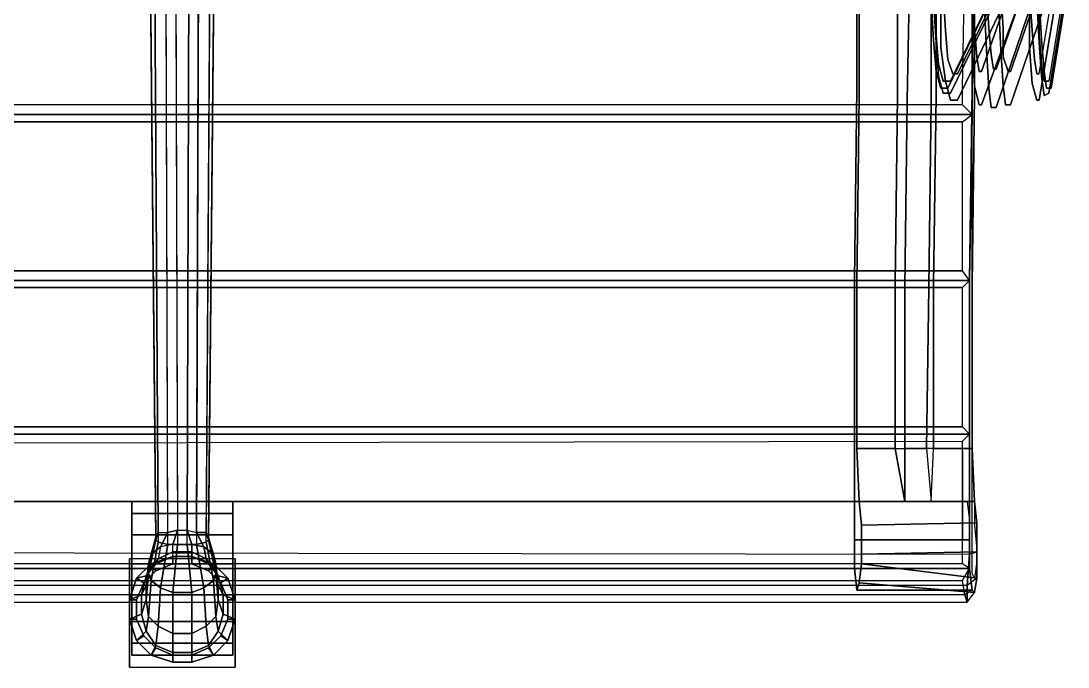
# Model space of a CAD drawing. Extents: x 2173.2 to 2198.9, y 1406.4 to 1430.7.
# Drawn here: x 2183.95 to 2197.58, y 1406.36 to 1414.76 of the extents above; entities that cross this region are included whole.
import ezdxf

# ---------------------------------------------------------------- set-up
doc = ezdxf.new("R2010")
doc.units = 0
doc.layers.add('SEAT', color=5, linetype='Continuous')

msp = doc.modelspace()

# ---------------------------------------------------------------- linework, layer by layer
at = {"layer": 'SEAT'}
for points in [[(2185.702, 1408.044, 4.25), (2185.733, 1408.106, 4.031), (2185.671, 1418.075, 4.562), (2185.608, 1418.012, 4.875)], [(2185.858, 1408.106, 3.875), (2185.827, 1418.137, 4.312), (2185.671, 1418.075, 4.562), (2185.733, 1408.106, 4.031)], [(2185.952, 1418.169, 4.156), (2185.983, 1408.137, 3.781), (2185.858, 1408.106, 3.875), (2185.827, 1418.137, 4.312)], [(2186.108, 1408.137, 3.781), (2186.139, 1418.169, 4.156), (2185.952, 1418.169, 4.156), (2185.983, 1408.137, 3.781)], [(2186.233, 1408.106, 3.875), (2186.264, 1418.137, 4.312), (2186.139, 1418.169, 4.156), (2186.108, 1408.137, 3.781)], [(2186.421, 1418.075, 4.562), (2186.358, 1408.106, 4.031), (2186.233, 1408.106, 3.875), (2186.264, 1418.137, 4.312)], [(2186.389, 1408.044, 4.25), (2186.483, 1418.012, 4.875), (2186.421, 1418.075, 4.562), (2186.358, 1408.106, 4.031)], [(2185.702, 1408.012, 4.406), (2185.608, 1417.95, 5.219), (2185.608, 1418.012, 4.875), (2185.702, 1408.044, 4.25)], [(2185.671, 1417.856, 5.562), (2185.733, 1407.981, 4.625), (2185.702, 1408.012, 4.406), (2185.608, 1417.95, 5.219)], [(2186.358, 1407.981, 4.625), (2186.421, 1417.856, 5.562), (2186.483, 1417.95, 5.219), (2186.389, 1408.012, 4.406)], [(2186.483, 1417.95, 5.219), (2186.389, 1408.012, 4.406), (2186.389, 1408.044, 4.25), (2186.483, 1418.012, 4.875)], [(2185.858, 1407.95, 4.812), (2185.827, 1417.825, 5.812), (2185.671, 1417.856, 5.562), (2185.733, 1407.981, 4.625)], [(2185.952, 1417.794, 5.938), (2185.983, 1407.95, 4.875), (2185.858, 1407.95, 4.812), (2185.827, 1417.825, 5.812)], [(2185.952, 1417.794, 5.938), (2185.983, 1407.95, 4.875), (2186.108, 1407.95, 4.875), (2186.139, 1417.794, 5.938)], [(2186.108, 1407.95, 4.875), (2186.139, 1417.794, 5.938), (2186.264, 1417.825, 5.812), (2186.233, 1407.95, 4.812)], [(2186.264, 1417.825, 5.812), (2186.233, 1407.95, 4.812), (2186.358, 1407.981, 4.625), (2186.421, 1417.856, 5.562)], [(2175.983, 1413.669, 17.656), (2175.889, 1413.544, 17.562), (2196.327, 1413.544, 17.562), (2196.202, 1413.669, 17.656)], [(2175.889, 1411.387, 17.812), (2175.889, 1413.544, 17.562), (2196.327, 1413.544, 17.562), (2196.296, 1411.387, 17.812)], [(2196.202, 1413.45, 17.688), (2196.327, 1413.544, 17.562), (2175.889, 1413.544, 17.562), (2175.983, 1413.45, 17.688)], [(2175.983, 1413.45, 17.688), (2175.983, 1411.512, 17.906), (2196.202, 1411.512, 17.906), (2196.202, 1413.45, 17.688)], [(2196.296, 1411.387, 17.812), (2196.202, 1411.512, 17.906), (2196.202, 1413.45, 17.688), (2196.327, 1413.544, 17.562)], [(2175.983, 1411.512, 17.906), (2175.889, 1411.387, 17.812), (2196.296, 1411.387, 17.812), (2196.202, 1411.512, 17.906)], [(2175.889, 1409.387, 17.812), (2175.889, 1411.387, 17.812), (2196.296, 1411.387, 17.812), (2196.296, 1409.387, 17.812)], [(2196.202, 1411.294, 17.906), (2196.296, 1411.387, 17.812), (2175.889, 1411.387, 17.812), (2175.983, 1411.294, 17.906)], [(2196.296, 1409.387, 17.812), (2196.202, 1409.481, 17.906), (2196.202, 1411.294, 17.906), (2196.296, 1411.387, 17.812)], [(2175.983, 1411.294, 17.906), (2175.983, 1409.481, 17.906), (2196.202, 1409.481, 17.906), (2196.202, 1411.294, 17.906)], [(2175.983, 1409.481, 17.906), (2175.889, 1409.387, 17.812), (2196.296, 1409.387, 17.812), (2196.202, 1409.481, 17.906)], [(2196.202, 1409.294, 17.906), (2196.296, 1409.387, 17.812), (2175.889, 1409.387, 17.812), (2175.983, 1409.262, 17.906)], [(2194.858, 1408.512, 16.719), (2194.827, 1409.2, 17.219), (2195.327, 1409.2, 17.25), (2195.452, 1408.512, 16.75)], [(2195.327, 1409.2, 17.25), (2195.452, 1409.2, 17.156), (2195.452, 1408.512, 16.75), (2195.327, 1409.2, 17.25)], [(2195.452, 1409.2, 17.156), (2195.733, 1409.2, 17.188), (2195.796, 1408.512, 16.781), (2195.452, 1408.512, 16.75)], [(2195.796, 1408.512, 16.781), (2195.827, 1409.2, 17.281), (2195.733, 1409.2, 17.188), (2195.796, 1408.512, 16.781)], [(2196.358, 1408.512, 16.812), (2195.796, 1408.512, 16.781), (2195.827, 1409.2, 17.281), (2196.327, 1409.2, 17.312)], [(2175.921, 1408.512, 16.656), (2175.827, 1408.512, 16.812), (2196.358, 1408.512, 16.812), (2196.264, 1408.512, 16.656)], [(2186.702, 1408.356, 0.438), (2185.389, 1408.356, 0.438), (2185.389, 1408.512, 0.812), (2186.702, 1408.512, 0.812)], [(2186.702, 1408.512, 0.812), (2185.389, 1408.512, 0.812), (2185.389, 1408.512, 1.188), (2186.702, 1408.512, 1.188)], [(2186.702, 1408.512, 1.188), (2185.389, 1408.512, 1.188), (2185.389, 1408.356, 1.562), (2186.702, 1408.356, 1.562)], [(2196.389, 1408.231, 16.531), (2194.889, 1408.2, 16.531), (2194.858, 1408.512, 16.719), (2196.358, 1408.512, 16.812)], [(2186.702, 1408.356, 1.562), (2185.389, 1408.356, 1.562), (2185.389, 1408.075, 1.844), (2186.702, 1408.075, 1.844)], [(2186.702, 1408.075, 0.156), (2185.389, 1408.075, 0.156), (2185.389, 1408.356, 0.438), (2186.702, 1408.356, 0.438)], [(2185.764, 1407.919, 3.781), (2185.858, 1408.106, 3.875), (2185.983, 1408.137, 3.781), (2185.921, 1407.95, 3.688)], [(2185.921, 1407.95, 3.688), (2185.983, 1408.137, 3.781), (2186.108, 1408.137, 3.781), (2186.171, 1407.95, 3.688)], [(2186.233, 1408.106, 3.875), (2186.327, 1407.919, 3.781), (2186.171, 1407.95, 3.688), (2186.108, 1408.137, 3.781)], [(2196.389, 1407.856, 16.469), (2194.889, 1407.825, 16.5), (2194.889, 1408.2, 16.531), (2196.389, 1408.231, 16.531)], [(2186.702, 1408.075, 1.844), (2185.389, 1408.075, 1.844), (2185.389, 1407.7, 2), (2186.702, 1407.7, 2)], [(2186.702, 1407.7), (2185.389, 1407.7), (2185.389, 1408.075, 0.156), (2186.702, 1408.075, 0.156)], [(2185.733, 1408.106, 4.031), (2185.639, 1407.825, 3.906), (2185.608, 1407.7, 4.094), (2185.702, 1408.044, 4.25)], [(2185.702, 1408.044, 4.25), (2185.608, 1407.7, 4.094), (2185.608, 1407.575, 4.312), (2185.702, 1408.012, 4.406)], [(2185.702, 1408.012, 4.406), (2185.608, 1407.575, 4.312), (2185.639, 1407.481, 4.5), (2185.733, 1407.981, 4.625)], [(2185.858, 1408.106, 3.875), (2185.764, 1407.919, 3.781), (2185.639, 1407.825, 3.906), (2185.733, 1408.106, 4.031)], [(2185.733, 1407.981, 4.625), (2185.639, 1407.481, 4.5), (2185.764, 1407.387, 4.656), (2185.858, 1407.95, 4.812)], [(2186.358, 1408.106, 4.031), (2186.452, 1407.825, 3.906), (2186.327, 1407.919, 3.781), (2186.233, 1408.106, 3.875)], [(2186.233, 1407.95, 4.812), (2186.327, 1407.387, 4.656), (2186.452, 1407.481, 4.5), (2186.358, 1407.981, 4.625)], [(2186.389, 1408.044, 4.25), (2186.483, 1407.7, 4.094), (2186.452, 1407.825, 3.906), (2186.358, 1408.106, 4.031)], [(2186.358, 1407.981, 4.625), (2186.452, 1407.481, 4.5), (2186.483, 1407.575, 4.312), (2186.389, 1408.012, 4.406)], [(2186.389, 1408.012, 4.406), (2186.483, 1407.575, 4.312), (2186.483, 1407.7, 4.094), (2186.389, 1408.044, 4.25)], [(2196.296, 1408.012, 17.719), (2194.796, 1408.012, 17.594), (2194.796, 1407.637, 17.531), (2196.296, 1407.637, 17.625)], [(2175.921, 1407.419, 16.562), (2175.889, 1407.856, 16.375), (2196.296, 1407.825, 16.375), (2196.264, 1407.419, 16.562)], [(2185.764, 1407.919, 3.781), (2185.733, 1407.762, 3.625), (2185.608, 1407.606, 3.719), (2185.639, 1407.825, 3.906)], [(2185.733, 1407.762, 3.625), (2185.702, 1407.7, 3.406), (2185.921, 1407.794, 3.406), (2185.921, 1407.856, 3.562)], [(2185.921, 1407.856, 3.562), (2185.921, 1407.95, 3.688), (2185.764, 1407.919, 3.781), (2185.733, 1407.762, 3.625)], [(2185.858, 1407.95, 4.812), (2185.764, 1407.387, 4.656), (2185.921, 1407.325, 4.719), (2185.983, 1407.95, 4.875)], [(2186.171, 1407.95, 3.688), (2186.171, 1407.856, 3.562), (2185.921, 1407.856, 3.562), (2185.921, 1407.95, 3.688)], [(2185.983, 1407.95, 4.875), (2185.921, 1407.325, 4.719), (2186.171, 1407.325, 4.719), (2186.108, 1407.95, 4.875)], [(2185.921, 1407.794, 3.406), (2185.921, 1407.856, 3.562), (2186.171, 1407.856, 3.562), (2186.171, 1407.794, 3.406)], [(2186.108, 1407.95, 4.875), (2186.171, 1407.325, 4.719), (2186.327, 1407.387, 4.656), (2186.233, 1407.95, 4.812)], [(2186.327, 1407.919, 3.781), (2186.358, 1407.762, 3.625), (2186.171, 1407.856, 3.562), (2186.171, 1407.95, 3.688)], [(2186.171, 1407.794, 3.406), (2186.171, 1407.856, 3.562), (2186.358, 1407.762, 3.625), (2186.389, 1407.7, 3.406)], [(2186.452, 1407.825, 3.906), (2186.483, 1407.606, 3.719), (2186.358, 1407.762, 3.625), (2186.327, 1407.919, 3.781)], [(2196.389, 1407.512, 16.625), (2194.889, 1407.7, 16.562), (2194.889, 1407.825, 16.5), (2196.389, 1407.856, 16.469)], [(2196.296, 1407.825, 16.375), (2196.389, 1407.856, 16.469), (2196.389, 1407.512, 16.625), (2196.264, 1407.419, 16.562)], [(2175.983, 1407.7, 17.75), (2175.889, 1407.637, 17.625), (2196.296, 1407.637, 17.625), (2196.202, 1407.7, 17.75)], [(2185.358, 1407.762, 2.125), (2185.358, 1406.356, 2.125), (2186.733, 1406.356, 2.125), (2186.733, 1407.762, 2.125)], [(2186.702, 1407.7, 2), (2185.389, 1407.7, 2), (2185.389, 1407.294, 2), (2186.702, 1407.294, 2)], [(2186.702, 1407.294), (2185.389, 1407.294), (2185.389, 1407.7), (2186.702, 1407.7)], [(2185.452, 1407.512, 2.531), (2185.577, 1407.544, 3.406), (2185.702, 1407.7, 3.406), (2185.639, 1407.7, 2.531)], [(2185.639, 1407.7, 2.531), (2185.702, 1407.606, 2.219), (2185.546, 1407.45, 2.219), (2185.452, 1407.512, 2.531)], [(2185.639, 1407.825, 3.906), (2185.608, 1407.606, 3.719), (2185.577, 1407.419, 3.844), (2185.608, 1407.7, 4.094)], [(2185.577, 1407.544, 3.406), (2185.608, 1407.606, 3.719), (2185.733, 1407.762, 3.625), (2185.702, 1407.7, 3.406)], [(2185.608, 1407.7, 4.094), (2185.577, 1407.419, 3.844), (2185.577, 1407.231, 3.969), (2185.608, 1407.575, 4.312)], [(2185.639, 1407.7, 2.531), (2185.702, 1407.7, 3.406), (2185.921, 1407.794, 3.406), (2185.921, 1407.794, 2.531)], [(2185.921, 1407.794, 2.531), (2185.921, 1407.7, 2.219), (2185.702, 1407.606, 2.219), (2185.639, 1407.7, 2.531)], [(2185.702, 1407.606, 2.125), (2185.702, 1407.606, 2.25), (2185.921, 1407.7, 2.25), (2185.921, 1407.7, 2.125)], [(2185.921, 1407.794, 2.531), (2185.921, 1407.794, 3.406), (2186.171, 1407.794, 3.406), (2186.171, 1407.794, 2.531)], [(2186.171, 1407.794, 2.531), (2186.171, 1407.7, 2.219), (2185.921, 1407.7, 2.219), (2185.921, 1407.794, 2.531)], [(2185.921, 1407.7, 2.125), (2185.921, 1407.7, 2.25), (2186.171, 1407.7, 2.25), (2186.171, 1407.7, 2.125)], [(2186.171, 1407.794, 2.531), (2186.171, 1407.794, 3.406), (2186.389, 1407.7, 3.406), (2186.452, 1407.7, 2.531)], [(2186.452, 1407.7, 2.531), (2186.389, 1407.606, 2.219), (2186.171, 1407.7, 2.219), (2186.171, 1407.794, 2.531)], [(2186.171, 1407.7, 2.125), (2186.171, 1407.7, 2.25), (2186.389, 1407.606, 2.25), (2186.389, 1407.606, 2.125)], [(2186.389, 1407.7, 3.406), (2186.358, 1407.762, 3.625), (2186.483, 1407.606, 3.719), (2186.514, 1407.544, 3.406)], [(2186.452, 1407.7, 2.531), (2186.389, 1407.7, 3.406), (2186.514, 1407.544, 3.406), (2186.639, 1407.512, 2.531)], [(2186.639, 1407.512, 2.531), (2186.546, 1407.45, 2.219), (2186.389, 1407.606, 2.219), (2186.452, 1407.7, 2.531)], [(2186.483, 1407.7, 4.094), (2186.514, 1407.419, 3.844), (2186.483, 1407.606, 3.719), (2186.452, 1407.825, 3.906)], [(2186.483, 1407.575, 4.312), (2186.514, 1407.231, 3.969), (2186.514, 1407.419, 3.844), (2186.483, 1407.7, 4.094)], [(2196.358, 1407.325, 16.969), (2194.858, 1407.45, 16.875), (2194.889, 1407.7, 16.562), (2196.389, 1407.512, 16.625)], [(2196.202, 1407.481, 17.625), (2196.296, 1407.637, 17.625), (2175.889, 1407.637, 17.625), (2175.983, 1407.481, 17.625)], [(2185.514, 1407.294, 3.406), (2185.577, 1407.419, 3.844), (2185.608, 1407.606, 3.719), (2185.577, 1407.544, 3.406)], [(2185.546, 1407.45, 2.125), (2185.546, 1407.45, 2.25), (2185.702, 1407.606, 2.25), (2185.702, 1407.606, 2.125)], [(2185.608, 1407.575, 4.312), (2185.577, 1407.231, 3.969), (2185.608, 1407.012, 4.094), (2185.639, 1407.481, 4.5)], [(2186.389, 1407.606, 2.125), (2186.389, 1407.606, 2.25), (2186.546, 1407.45, 2.25), (2186.546, 1407.45, 2.125)], [(2186.452, 1407.481, 4.5), (2186.483, 1407.012, 4.094), (2186.514, 1407.231, 3.969), (2186.483, 1407.575, 4.312)], [(2186.514, 1407.544, 3.406), (2186.483, 1407.606, 3.719), (2186.514, 1407.419, 3.844), (2186.577, 1407.294, 3.406)], [(2196.296, 1407.637, 17.625), (2194.796, 1407.637, 17.531), (2194.827, 1407.356, 17.25), (2196.327, 1407.356, 17.344)], [(2185.358, 1407.231, 2.531), (2185.514, 1407.294, 3.406), (2185.577, 1407.544, 3.406), (2185.452, 1407.512, 2.531)], [(2185.452, 1407.512, 2.531), (2185.546, 1407.45, 2.219), (2185.452, 1407.231, 2.219), (2185.358, 1407.231, 2.531)], [(2185.452, 1407.231, 2.125), (2185.452, 1407.231, 2.25), (2185.546, 1407.45, 2.25), (2185.546, 1407.45, 2.125)], [(2185.639, 1407.481, 4.5), (2185.608, 1407.012, 4.094), (2185.733, 1406.887, 4.188), (2185.764, 1407.387, 4.656)], [(2186.327, 1407.387, 4.656), (2186.358, 1406.887, 4.188), (2186.483, 1407.012, 4.094), (2186.452, 1407.481, 4.5)], [(2186.639, 1407.512, 2.531), (2186.514, 1407.544, 3.406), (2186.577, 1407.294, 3.406), (2186.733, 1407.231, 2.531)], [(2186.733, 1407.231, 2.531), (2186.639, 1407.231, 2.219), (2186.546, 1407.45, 2.219), (2186.639, 1407.512, 2.531)], [(2186.546, 1407.45, 2.125), (2186.546, 1407.45, 2.25), (2186.639, 1407.231, 2.25), (2186.639, 1407.231, 2.125)], [(2196.327, 1407.356, 17.344), (2194.827, 1407.356, 17.25), (2194.858, 1407.45, 16.875), (2196.358, 1407.325, 16.969)], [(2175.952, 1407.294, 17.406), (2175.952, 1407.2, 16.969), (2196.264, 1407.2, 16.969), (2196.233, 1407.294, 17.406)], [(2185.358, 1406.981, 2.531), (2185.514, 1407.044, 3.406), (2185.514, 1407.294, 3.406), (2185.358, 1407.231, 2.531)], [(2186.702, 1407.294, 2), (2185.389, 1407.294, 2), (2185.389, 1406.95, 1.844), (2186.702, 1406.95, 1.844)], [(2186.702, 1406.95, 0.156), (2185.389, 1406.95, 0.156), (2185.389, 1407.294), (2186.702, 1407.294)], [(2185.514, 1407.044, 3.406), (2185.577, 1407.231, 3.969), (2185.577, 1407.419, 3.844), (2185.514, 1407.294, 3.406)], [(2185.764, 1407.387, 4.656), (2185.733, 1406.887, 4.188), (2185.921, 1406.794, 4.25), (2185.921, 1407.325, 4.719)], [(2185.921, 1407.325, 4.719), (2185.921, 1406.794, 4.25), (2186.171, 1406.794, 4.25), (2186.171, 1407.325, 4.719)], [(2186.171, 1407.325, 4.719), (2186.171, 1406.794, 4.25), (2186.358, 1406.887, 4.188), (2186.327, 1407.387, 4.656)], [(2186.577, 1407.294, 3.406), (2186.514, 1407.419, 3.844), (2186.514, 1407.231, 3.969), (2186.577, 1407.044, 3.406)], [(2186.733, 1407.231, 2.531), (2186.577, 1407.294, 3.406), (2186.577, 1407.044, 3.406), (2186.733, 1406.981, 2.531)], [(2196.264, 1407.2, 16.969), (2196.358, 1407.325, 16.969), (2196.327, 1407.356, 17.344), (2196.233, 1407.294, 17.406)], [(2185.358, 1407.231, 2.531), (2185.452, 1407.231, 2.219), (2185.452, 1406.981, 2.219), (2185.358, 1406.981, 2.531)], [(2185.452, 1406.981, 2.125), (2185.452, 1406.981, 2.25), (2185.452, 1407.231, 2.25), (2185.452, 1407.231, 2.125)], [(2185.577, 1406.825, 3.406), (2185.608, 1407.012, 4.094), (2185.577, 1407.231, 3.969), (2185.514, 1407.044, 3.406)], [(2186.577, 1407.044, 3.406), (2186.514, 1407.231, 3.969), (2186.483, 1407.012, 4.094), (2186.514, 1406.825, 3.406)], [(2186.733, 1406.981, 2.531), (2186.639, 1406.981, 2.219), (2186.639, 1407.231, 2.219), (2186.733, 1407.231, 2.531)], [(2186.639, 1407.231, 2.125), (2186.639, 1407.231, 2.25), (2186.639, 1406.981, 2.25), (2186.639, 1406.981, 2.125)], [(2185.452, 1406.7, 2.531), (2185.577, 1406.825, 3.406), (2185.514, 1407.044, 3.406), (2185.358, 1406.981, 2.531)], [(2186.733, 1406.981, 2.531), (2186.577, 1407.044, 3.406), (2186.514, 1406.825, 3.406), (2186.639, 1406.7, 2.531)], [(2185.358, 1406.981, 2.531), (2185.452, 1406.981, 2.219), (2185.546, 1406.762, 2.219), (2185.452, 1406.7, 2.531)], [(2186.702, 1406.95, 1.844), (2185.389, 1406.95, 1.844), (2185.389, 1406.669, 1.562), (2186.702, 1406.669, 1.562)], [(2186.702, 1406.669, 0.438), (2185.389, 1406.669, 0.438), (2185.389, 1406.95, 0.156), (2186.702, 1406.95, 0.156)], [(2185.546, 1406.762, 2.125), (2185.546, 1406.762, 2.25), (2185.452, 1406.981, 2.25), (2185.452, 1406.981, 2.125)], [(2185.702, 1406.637, 3.406), (2185.733, 1406.887, 4.188), (2185.608, 1407.012, 4.094), (2185.577, 1406.825, 3.406)], [(2185.921, 1406.544, 3.406), (2185.921, 1406.794, 4.25), (2185.733, 1406.887, 4.188), (2185.702, 1406.637, 3.406)], [(2186.389, 1406.637, 3.406), (2186.358, 1406.887, 4.188), (2186.171, 1406.794, 4.25), (2186.171, 1406.544, 3.406)], [(2186.514, 1406.825, 3.406), (2186.483, 1407.012, 4.094), (2186.358, 1406.887, 4.188), (2186.389, 1406.637, 3.406)], [(2186.639, 1406.7, 2.531), (2186.546, 1406.762, 2.219), (2186.639, 1406.981, 2.219), (2186.733, 1406.981, 2.531)], [(2186.639, 1406.981, 2.125), (2186.639, 1406.981, 2.25), (2186.546, 1406.762, 2.25), (2186.546, 1406.762, 2.125)], [(2185.639, 1406.512, 2.531), (2185.702, 1406.637, 3.406), (2185.577, 1406.825, 3.406), (2185.452, 1406.7, 2.531)], [(2185.452, 1406.7, 2.531), (2185.546, 1406.762, 2.219), (2185.702, 1406.606, 2.219), (2185.639, 1406.512, 2.531)], [(2185.702, 1406.606, 2.125), (2185.702, 1406.606, 2.25), (2185.546, 1406.762, 2.25), (2185.546, 1406.762, 2.125)], [(2186.171, 1406.544, 3.406), (2186.171, 1406.794, 4.25), (2185.921, 1406.794, 4.25), (2185.921, 1406.544, 3.406)], [(2186.639, 1406.7, 2.531), (2186.514, 1406.825, 3.406), (2186.389, 1406.637, 3.406), (2186.452, 1406.512, 2.531)], [(2186.452, 1406.512, 2.531), (2186.389, 1406.606, 2.219), (2186.546, 1406.762, 2.219), (2186.639, 1406.7, 2.531)], [(2186.546, 1406.762, 2.125), (2186.546, 1406.762, 2.25), (2186.389, 1406.606, 2.25), (2186.389, 1406.606, 2.125)], [(2186.702, 1406.512, 0.812), (2185.389, 1406.512, 0.812), (2185.389, 1406.669, 0.438), (2186.702, 1406.669, 0.438)], [(2186.702, 1406.669, 1.562), (2185.389, 1406.669, 1.562), (2185.389, 1406.512, 1.188), (2186.702, 1406.512, 1.188)], [(2185.921, 1406.419, 2.531), (2185.921, 1406.544, 3.406), (2185.702, 1406.637, 3.406), (2185.639, 1406.512, 2.531)], [(2186.452, 1406.512, 2.531), (2186.389, 1406.637, 3.406), (2186.171, 1406.544, 3.406), (2186.171, 1406.419, 2.531)], [(2186.702, 1406.512, 1.188), (2185.389, 1406.512, 1.188), (2185.389, 1406.512, 0.812), (2186.702, 1406.512, 0.812)], [(2185.639, 1406.512, 2.531), (2185.702, 1406.606, 2.219), (2185.921, 1406.512, 2.219), (2185.921, 1406.419, 2.531)], [(2185.921, 1406.512, 2.125), (2185.921, 1406.512, 2.25), (2185.702, 1406.606, 2.25), (2185.702, 1406.606, 2.125)], [(2186.171, 1406.419, 2.531), (2186.171, 1406.544, 3.406), (2185.921, 1406.544, 3.406), (2185.921, 1406.419, 2.531)], [(2185.921, 1406.419, 2.531), (2185.921, 1406.512, 2.219), (2186.171, 1406.512, 2.219), (2186.171, 1406.419, 2.531)], [(2186.171, 1406.512, 2.125), (2186.171, 1406.512, 2.25), (2185.921, 1406.512, 2.25), (2185.921, 1406.512, 2.125)], [(2186.171, 1406.419, 2.531), (2186.171, 1406.512, 2.219), (2186.389, 1406.606, 2.219), (2186.452, 1406.512, 2.531)], [(2186.389, 1406.606, 2.125), (2186.389, 1406.606, 2.25), (2186.171, 1406.512, 2.25), (2186.171, 1406.512, 2.125)]]:
    msp.add_3dface(points, dxfattribs=at)
for points, invisible_edges in [([(2175.889, 1413.887, 17.531), (2175.858, 1415.606, 17.281), (2196.327, 1415.606, 17.281), (2196.327, 1413.887, 17.531)], 8), ([(2194.858, 1413.794, 16.938), (2194.827, 1413.887, 17.438), (2194.827, 1415.606, 17.156), (2194.858, 1415.544, 16.688)], 5), ([(2194.827, 1413.887, 17.438), (2196.327, 1413.887, 17.531), (2196.327, 1415.606, 17.281), (2194.827, 1415.606, 17.156)], 5), ([(2196.327, 1413.887, 17.531), (2196.202, 1413.887, 17.625), (2196.233, 1415.512, 17.375), (2196.327, 1415.606, 17.281)], 1), ([(2196.327, 1413.887, 17.531), (2196.327, 1413.825, 17.281), (2196.358, 1415.575, 17.031), (2196.327, 1415.606, 17.281)], 5), ([(2196.327, 1413.887, 17.531), (2196.358, 1413.794, 17.031), (2196.358, 1415.544, 16.781), (2196.327, 1415.606, 17.281)], 5), ([(2175.952, 1415.512, 17.375), (2175.983, 1413.887, 17.625), (2196.202, 1413.887, 17.625), (2196.233, 1415.512, 17.375)], 10), ([(2194.858, 1415.544, 16.688), (2195.358, 1415.544, 16.719), (2195.358, 1413.794, 16.969), (2194.858, 1413.794, 16.938)], 5), ([(2195.483, 1413.731, 16.469), (2195.358, 1413.794, 16.969), (2195.358, 1415.544, 16.719), (2195.514, 1415.45, 16.125)], 5), ([(2195.858, 1413.794, 17), (2195.796, 1413.731, 16.5), (2195.796, 1415.45, 16.156), (2195.858, 1415.544, 16.75)], 5), ([(2195.858, 1415.544, 16.75), (2196.358, 1415.544, 16.781), (2196.358, 1413.794, 17.031), (2195.858, 1413.794, 17)], 5), ([(2196.921, 1415.45, 17.844), (2196.452, 1414.106, 24.531), (2196.639, 1414.137, 24.531), (2197.108, 1415.481, 17.875)], 10), ([(2197.108, 1415.481, 17.875), (2196.639, 1414.137, 24.531), (2196.827, 1414.106, 24.531), (2197.296, 1415.45, 17.875)], 10), ([(2195.514, 1415.45, 16.125), (2195.796, 1415.45, 16.156), (2195.796, 1413.731, 16.5), (2195.483, 1413.731, 16.469)], 5), ([(2196.702, 1415.325, 17.781), (2196.046, 1413.981, 24.469), (2196.139, 1414.075, 24.5), (2196.796, 1415.419, 17.812)], 10), ([(2196.796, 1415.419, 17.812), (2196.139, 1414.075, 24.5), (2196.452, 1414.106, 24.531), (2196.921, 1415.45, 17.844)], 10), ([(2197.296, 1415.45, 17.875), (2196.827, 1414.106, 24.531), (2197.202, 1414.075, 24.562), (2197.421, 1415.419, 17.844)], 10), ([(2197.202, 1414.075, 24.562), (2197.421, 1415.419, 17.844), (2197.546, 1415.325, 17.844), (2197.327, 1413.981, 24.562)], 10), ([(2196.671, 1415.262, 17.75), (2196.014, 1413.887, 24.438), (2196.046, 1413.981, 24.469), (2196.702, 1415.325, 17.781)], 10), ([(2196.702, 1415.169, 17.719), (2196.046, 1413.825, 24.438), (2196.014, 1413.887, 24.438), (2196.671, 1415.262, 17.75)], 10), ([(2197.546, 1415.325, 17.844), (2197.327, 1413.981, 24.562), (2197.358, 1413.887, 24.531), (2197.577, 1415.262, 17.812)], 10), ([(2197.577, 1415.262, 17.812), (2197.358, 1413.887, 24.531), (2197.327, 1413.825, 24.531), (2197.546, 1415.169, 17.781)], 10), ([(2195.858, 1415.075, 26.188), (2195.858, 1414.575, 25.969), (2195.827, 1414.512, 26.031), (2195.796, 1415.044, 26.281)], 10), ([(2195.952, 1415.106, 26.125), (2195.983, 1414.637, 25.906), (2195.858, 1414.575, 25.969), (2195.858, 1415.075, 26.188)], 10), ([(2196.358, 1415.106, 26.094), (2196.358, 1414.669, 25.875), (2195.983, 1414.637, 25.906), (2195.952, 1415.106, 26.125)], 10), ([(2196.796, 1415.106, 17.688), (2196.139, 1413.731, 24.406), (2196.046, 1413.825, 24.438), (2196.702, 1415.169, 17.719)], 10), ([(2196.952, 1415.044, 17.656), (2196.452, 1413.669, 24.438), (2196.139, 1413.731, 24.406), (2196.796, 1415.106, 17.688)], 10), ([(2196.514, 1415.137, 26.094), (2196.546, 1414.669, 25.875), (2196.358, 1414.669, 25.875), (2196.358, 1415.106, 26.094)], 10), ([(2196.702, 1415.106, 26.125), (2196.733, 1414.669, 25.906), (2196.546, 1414.669, 25.875), (2196.514, 1415.137, 26.094)], 10), ([(2197.077, 1415.106, 26.188), (2197.108, 1414.637, 25.969), (2196.733, 1414.669, 25.906), (2196.702, 1415.106, 26.125)], 10), ([(2197.296, 1415.044, 17.688), (2197.421, 1415.075, 17.719), (2197.202, 1413.731, 24.5), (2196.827, 1413.669, 24.469)], 5), ([(2197.202, 1415.075, 26.281), (2197.202, 1414.575, 26.062), (2197.108, 1414.637, 25.969), (2197.077, 1415.106, 26.188)], 10), ([(2197.171, 1415.044, 26.469), (2197.202, 1414.481, 26.188), (2197.233, 1414.512, 26.125), (2197.202, 1415.075, 26.375)], 10), ([(2197.546, 1415.169, 17.781), (2197.327, 1413.825, 24.531), (2197.202, 1413.731, 24.5), (2197.421, 1415.075, 17.719)], 10), ([(2197.202, 1415.075, 26.375), (2197.233, 1414.512, 26.125), (2197.202, 1414.575, 26.062), (2197.202, 1415.075, 26.281)], 10), ([(2195.796, 1415.044, 26.281), (2195.827, 1414.512, 26.031), (2195.858, 1414.481, 26.094), (2195.827, 1415.044, 26.375)], 10), ([(2195.827, 1415.044, 26.375), (2195.858, 1414.481, 26.094), (2195.921, 1414.419, 26.188), (2195.921, 1415.012, 26.469)], 10), ([(2195.921, 1415.012, 26.469), (2195.921, 1414.419, 26.188), (2196.327, 1414.387, 26.25), (2196.327, 1415.012, 26.531)], 10), ([(2196.327, 1415.012, 26.531), (2196.327, 1414.387, 26.25), (2196.514, 1414.387, 26.281), (2196.483, 1415.012, 26.562)], 10), ([(2197.108, 1415.012, 17.688), (2196.639, 1413.637, 24.438), (2196.452, 1413.669, 24.438), (2196.952, 1415.044, 17.656)], 10), ([(2196.671, 1415.012, 26.562), (2196.483, 1415.012, 26.562), (2196.514, 1414.387, 26.281), (2196.702, 1414.387, 26.281)], 5), ([(2197.296, 1415.044, 17.688), (2196.827, 1413.669, 24.469), (2196.639, 1413.637, 24.438), (2197.108, 1415.012, 17.688)], 10), ([(2196.671, 1415.012, 26.562), (2196.702, 1414.387, 26.281), (2197.077, 1414.419, 26.25), (2197.077, 1415.012, 26.562)], 10), ([(2197.077, 1415.012, 26.562), (2197.077, 1414.419, 26.25), (2197.202, 1414.481, 26.188), (2197.171, 1415.044, 26.469)], 10), ([(2196.358, 1414.669, 25.875), (2196.389, 1414.294, 25.5), (2196.014, 1414.262, 25.5), (2195.983, 1414.637, 25.906)], 10), ([(2196.546, 1414.669, 25.875), (2196.577, 1414.325, 25.5), (2196.389, 1414.294, 25.5), (2196.358, 1414.669, 25.875)], 10), ([(2196.733, 1414.669, 25.906), (2196.733, 1414.294, 25.531), (2196.577, 1414.325, 25.5), (2196.546, 1414.669, 25.875)], 10), ([(2197.108, 1414.637, 25.969), (2197.139, 1414.262, 25.594), (2196.733, 1414.294, 25.531), (2196.733, 1414.669, 25.906)], 10), ([(2195.858, 1414.575, 25.969), (2195.889, 1414.2, 25.531), (2195.858, 1414.106, 25.594), (2195.827, 1414.512, 26.031)], 10), ([(2195.983, 1414.637, 25.906), (2196.014, 1414.262, 25.5), (2195.889, 1414.2, 25.531), (2195.858, 1414.575, 25.969)], 10), ([(2197.202, 1414.575, 26.062), (2197.233, 1414.2, 25.625), (2197.139, 1414.262, 25.594), (2197.108, 1414.637, 25.969)], 10), ([(2197.233, 1414.512, 26.125), (2197.264, 1414.106, 25.688), (2197.233, 1414.2, 25.625), (2197.202, 1414.575, 26.062)], 10), ([(2195.827, 1414.512, 26.031), (2195.858, 1414.106, 25.594), (2195.889, 1414.044, 25.625), (2195.858, 1414.481, 26.094)], 10), ([(2195.858, 1414.481, 26.094), (2195.889, 1414.044, 25.625), (2195.983, 1413.981, 25.688), (2195.921, 1414.419, 26.188)], 10), ([(2195.921, 1414.419, 26.188), (2195.983, 1413.981, 25.688), (2196.358, 1413.919, 25.75), (2196.327, 1414.387, 26.25)], 10), ([(2196.327, 1414.387, 26.25), (2196.358, 1413.919, 25.75), (2196.546, 1413.887, 25.781), (2196.514, 1414.387, 26.281)], 10), ([(2196.702, 1414.387, 26.281), (2196.514, 1414.387, 26.281), (2196.546, 1413.887, 25.781), (2196.733, 1413.919, 25.781)], 5), ([(2196.702, 1414.387, 26.281), (2196.733, 1413.919, 25.781), (2197.108, 1413.95, 25.781), (2197.077, 1414.419, 26.25)], 10), ([(2197.077, 1414.419, 26.25), (2197.108, 1413.95, 25.781), (2197.233, 1414.044, 25.719), (2197.202, 1414.481, 26.188)], 10), ([(2197.202, 1414.481, 26.188), (2197.233, 1414.044, 25.719), (2197.264, 1414.106, 25.688), (2197.233, 1414.512, 26.125)], 10), ([(2196.014, 1414.262, 25.5), (2196.077, 1414.075, 25), (2195.952, 1413.981, 25.031), (2195.889, 1414.2, 25.531)], 10), ([(2196.389, 1414.294, 25.5), (2196.421, 1414.106, 25.031), (2196.077, 1414.075, 25), (2196.014, 1414.262, 25.5)], 10), ([(2196.577, 1414.325, 25.5), (2196.608, 1414.137, 25.031), (2196.421, 1414.106, 25.031), (2196.389, 1414.294, 25.5)], 10), ([(2196.733, 1414.294, 25.531), (2196.796, 1414.106, 25.062), (2196.608, 1414.137, 25.031), (2196.577, 1414.325, 25.5)], 10), ([(2197.139, 1414.262, 25.594), (2197.171, 1414.075, 25.094), (2196.796, 1414.106, 25.062), (2196.733, 1414.294, 25.531)], 10), ([(2197.233, 1414.2, 25.625), (2197.264, 1413.981, 25.125), (2197.171, 1414.075, 25.094), (2197.139, 1414.262, 25.594)], 10), ([(2195.889, 1414.2, 25.531), (2195.952, 1413.981, 25.031), (2195.921, 1413.887, 25.031), (2195.858, 1414.106, 25.594)], 10), ([(2195.858, 1414.106, 25.594), (2195.921, 1413.887, 25.031), (2195.952, 1413.825, 25.062), (2195.889, 1414.044, 25.625)], 10), ([(2196.421, 1414.106, 25.031), (2196.452, 1414.106, 24.531), (2196.139, 1414.075, 24.5), (2196.077, 1414.075, 25)], 10), ([(2196.608, 1414.137, 25.031), (2196.639, 1414.137, 24.531), (2196.452, 1414.106, 24.531), (2196.421, 1414.106, 25.031)], 10), ([(2196.796, 1414.106, 25.062), (2196.827, 1414.106, 24.531), (2196.639, 1414.137, 24.531), (2196.608, 1414.137, 25.031)], 10), ([(2197.171, 1414.075, 25.094), (2197.202, 1414.075, 24.562), (2196.827, 1414.106, 24.531), (2196.796, 1414.106, 25.062)], 10), ([(2197.264, 1414.106, 25.688), (2197.296, 1413.887, 25.125), (2197.264, 1413.981, 25.125), (2197.233, 1414.2, 25.625)], 10), ([(2197.233, 1414.044, 25.719), (2197.264, 1413.794, 25.156), (2197.296, 1413.887, 25.125), (2197.264, 1414.106, 25.688)], 10), ([(2195.889, 1414.044, 25.625), (2195.952, 1413.825, 25.062), (2196.046, 1413.731, 25.062), (2195.983, 1413.981, 25.688)], 10), ([(2195.952, 1413.981, 25.031), (2196.046, 1413.981, 24.469), (2196.014, 1413.887, 24.438), (2195.921, 1413.887, 25.031)], 10), ([(2196.077, 1414.075, 25), (2196.139, 1414.075, 24.5), (2196.046, 1413.981, 24.469), (2195.952, 1413.981, 25.031)], 10), ([(2195.983, 1413.981, 25.688), (2196.046, 1413.731, 25.062), (2196.421, 1413.669, 25.125), (2196.358, 1413.919, 25.75)], 10), ([(2197.108, 1413.95, 25.781), (2197.171, 1413.731, 25.156), (2197.264, 1413.794, 25.156), (2197.233, 1414.044, 25.719)], 10), ([(2197.264, 1413.981, 25.125), (2197.327, 1413.981, 24.562), (2197.202, 1414.075, 24.562), (2197.171, 1414.075, 25.094)], 10), ([(2197.296, 1413.887, 25.125), (2197.358, 1413.887, 24.531), (2197.327, 1413.981, 24.562), (2197.264, 1413.981, 25.125)], 10), ([(2196.327, 1413.887, 17.531), (2196.327, 1413.544, 17.562), (2175.889, 1413.544, 17.562), (2175.889, 1413.887, 17.531)], 8), ([(2196.202, 1413.669, 17.656), (2196.202, 1413.887, 17.625), (2175.983, 1413.887, 17.625), (2175.983, 1413.669, 17.656)], 10), ([(2194.827, 1411.325, 17.219), (2194.796, 1411.387, 17.688), (2194.827, 1413.887, 17.438), (2194.858, 1413.794, 16.938)], 5), ([(2194.796, 1411.387, 17.688), (2196.296, 1411.387, 17.812), (2196.327, 1413.887, 17.531), (2194.827, 1413.887, 17.438)], 5), ([(2195.921, 1413.887, 25.031), (2196.014, 1413.887, 24.438), (2196.046, 1413.825, 24.438), (2195.952, 1413.825, 25.062)], 10), ([(2196.327, 1413.544, 17.562), (2196.202, 1413.669, 17.656), (2196.202, 1413.887, 17.625), (2196.327, 1413.887, 17.531)], 4), ([(2196.296, 1411.387, 17.812), (2196.327, 1411.356, 17.562), (2196.327, 1413.825, 17.281), (2196.327, 1413.887, 17.531)], 5), ([(2196.296, 1411.387, 17.812), (2196.327, 1411.325, 17.312), (2196.358, 1413.794, 17.031), (2196.327, 1413.887, 17.531)], 5), ([(2196.358, 1413.919, 25.75), (2196.421, 1413.669, 25.125), (2196.577, 1413.637, 25.125), (2196.546, 1413.887, 25.781)], 10), ([(2196.733, 1413.919, 25.781), (2196.546, 1413.887, 25.781), (2196.577, 1413.637, 25.125), (2196.764, 1413.669, 25.125)], 5), ([(2196.733, 1413.919, 25.781), (2196.764, 1413.669, 25.125), (2197.171, 1413.731, 25.156), (2197.108, 1413.95, 25.781)], 10), ([(2197.264, 1413.794, 25.156), (2197.327, 1413.825, 24.531), (2197.358, 1413.887, 24.531), (2197.296, 1413.887, 25.125)], 10), ([(2194.858, 1413.794, 16.938), (2195.358, 1413.794, 16.969), (2195.327, 1411.325, 17.25), (2194.827, 1411.325, 17.219)], 5), ([(2195.452, 1411.294, 16.938), (2195.327, 1411.325, 17.25), (2195.358, 1413.794, 16.969), (2195.483, 1413.731, 16.469)], 5), ([(2195.483, 1413.731, 16.469), (2195.796, 1413.731, 16.5), (2195.764, 1411.294, 16.969), (2195.452, 1411.294, 16.938)], 5), ([(2195.827, 1411.325, 17.281), (2195.764, 1411.294, 16.969), (2195.796, 1413.731, 16.5), (2195.858, 1413.794, 17)], 5), ([(2195.858, 1413.794, 17), (2196.358, 1413.794, 17.031), (2196.327, 1411.325, 17.312), (2195.827, 1411.325, 17.281)], 5), ([(2195.952, 1413.825, 25.062), (2196.046, 1413.825, 24.438), (2196.139, 1413.731, 24.406), (2196.046, 1413.731, 25.062)], 10), ([(2196.046, 1413.731, 25.062), (2196.139, 1413.731, 24.406), (2196.452, 1413.669, 24.438), (2196.421, 1413.669, 25.125)], 10), ([(2196.764, 1413.669, 25.125), (2196.827, 1413.669, 24.469), (2197.202, 1413.731, 24.5), (2197.171, 1413.731, 25.156)], 10), ([(2197.171, 1413.731, 25.156), (2197.202, 1413.731, 24.5), (2197.327, 1413.825, 24.531), (2197.264, 1413.794, 25.156)], 10), ([(2196.421, 1413.669, 25.125), (2196.452, 1413.669, 24.438), (2196.639, 1413.637, 24.438), (2196.577, 1413.637, 25.125)], 10), ([(2196.764, 1413.669, 25.125), (2196.577, 1413.637, 25.125), (2196.639, 1413.637, 24.438), (2196.827, 1413.669, 24.469)], 5), ([(2194.827, 1409.2, 17.219), (2194.796, 1409.2, 17.719), (2194.796, 1411.387, 17.688), (2194.827, 1411.325, 17.219)], 5), ([(2194.796, 1409.2, 17.719), (2196.296, 1409.2, 17.812), (2196.296, 1411.387, 17.812), (2194.796, 1411.387, 17.688)], 5), ([(2196.296, 1411.387, 17.812), (2196.296, 1409.387, 17.812), (2196.327, 1409.2, 17.562), (2196.327, 1411.356, 17.562)], 10), ([(2196.296, 1409.2, 17.812), (2196.327, 1409.2, 17.312), (2196.327, 1411.325, 17.312), (2196.296, 1411.387, 17.812)], 5), ([(2194.827, 1411.325, 17.219), (2195.327, 1411.325, 17.25), (2195.327, 1409.2, 17.25), (2194.827, 1409.2, 17.219)], 1), ([(2195.452, 1409.2, 17.156), (2195.327, 1409.2, 17.25), (2195.327, 1411.325, 17.25), (2195.452, 1411.294, 16.938)], 5), ([(2195.452, 1411.294, 16.938), (2195.764, 1411.294, 16.969), (2195.733, 1409.2, 17.188), (2195.452, 1409.2, 17.156)], 1), ([(2195.827, 1409.2, 17.281), (2195.733, 1409.2, 17.188), (2195.764, 1411.294, 16.969), (2195.827, 1411.325, 17.281)], 5), ([(2195.827, 1411.325, 17.281), (2196.327, 1411.325, 17.312), (2196.327, 1409.2, 17.312), (2195.827, 1409.2, 17.281)], 1), ([(2175.889, 1409.2, 17.812), (2175.889, 1409.387, 17.812), (2196.296, 1409.387, 17.812), (2196.296, 1409.2, 17.812)], 8), ([(2196.296, 1409.2, 17.812), (2196.202, 1409.169, 17.906), (2196.202, 1409.294, 17.906), (2196.296, 1409.387, 17.812)], 1), ([(2196.327, 1409.2, 17.562), (2196.296, 1409.387, 17.812), (2196.296, 1409.2, 17.812), (2196.327, 1409.012, 17.562)], 5), ([(2175.889, 1408.012, 17.719), (2175.889, 1409.2, 17.812), (2196.296, 1409.2, 17.812), (2196.296, 1408.012, 17.719)], 10), ([(2175.983, 1409.262, 17.906), (2175.983, 1409.2, 17.906), (2196.202, 1409.169, 17.906), (2196.202, 1409.294, 17.906)], 10), ([(2175.983, 1409.2, 17.906), (2175.983, 1408.012, 17.812), (2196.202, 1408.012, 17.812), (2196.202, 1409.169, 17.906)], 10), ([(2194.827, 1409.2, 17.219), (2194.858, 1407.45, 16.875), (2194.827, 1407.356, 17.25), (2194.796, 1409.2, 17.719)], 13), ([(2194.796, 1409.2, 17.719), (2194.827, 1407.356, 17.25), (2194.796, 1407.637, 17.531), (2194.796, 1408.012, 17.594)], 1), ([(2196.296, 1409.2, 17.812), (2194.796, 1409.2, 17.719), (2194.796, 1408.012, 17.594), (2196.296, 1408.012, 17.719)], 1), ([(2194.858, 1408.512, 16.719), (2194.889, 1407.7, 16.562), (2194.858, 1407.45, 16.875), (2194.827, 1409.2, 17.219)], 5), ([(2196.202, 1408.012, 17.812), (2196.296, 1408.012, 17.719), (2196.296, 1409.2, 17.812), (2196.202, 1409.169, 17.906)], 5), ([(2196.296, 1409.2, 17.812), (2196.296, 1408.012, 17.719), (2196.327, 1408.2, 17.5), (2196.327, 1409.012, 17.562)], 10), ([(2196.358, 1407.325, 16.969), (2196.327, 1409.2, 17.312), (2196.296, 1409.2, 17.812), (2196.327, 1407.356, 17.344)], 7), ([(2196.296, 1409.2, 17.812), (2196.296, 1408.012, 17.719), (2196.296, 1407.637, 17.625), (2196.327, 1407.356, 17.344)], 8), ([(2196.358, 1408.512, 16.812), (2196.327, 1409.2, 17.312), (2196.358, 1407.325, 16.969), (2196.389, 1407.512, 16.625)], 10), ([(2196.389, 1408.231, 16.531), (2196.358, 1408.512, 16.812), (2175.827, 1408.512, 16.812), (2175.796, 1408.231, 16.531)], 8), ([(2196.264, 1408.512, 16.656), (2196.296, 1408.262, 16.438), (2175.921, 1408.262, 16.438), (2175.921, 1408.512, 16.656)], 10), ([(2185.389, 1408.356, 0.438), (2185.389, 1408.356, 1.562), (2185.389, 1408.512, 1.188), (2185.389, 1408.512, 0.812)], 1), ([(2186.702, 1408.356, 1.562), (2186.702, 1408.356, 0.438), (2186.702, 1408.512, 0.812), (2186.702, 1408.512, 1.188)], 1), ([(2194.889, 1408.2, 16.531), (2194.889, 1407.825, 16.5), (2194.889, 1407.7, 16.562), (2194.858, 1408.512, 16.719)], 4), ([(2196.358, 1408.512, 16.812), (2196.264, 1408.512, 16.656), (2196.296, 1408.262, 16.438), (2196.389, 1408.231, 16.531)], 4), ([(2196.358, 1408.2, 16.75), (2196.389, 1408.231, 16.531), (2196.358, 1408.512, 16.812), (2196.358, 1408.2, 16.75)], 1), ([(2196.389, 1408.231, 16.531), (2196.358, 1408.512, 16.812), (2196.389, 1407.512, 16.625), (2196.389, 1407.856, 16.469)], 2), ([(2175.889, 1407.856, 16.375), (2175.921, 1408.262, 16.438), (2196.296, 1408.262, 16.438), (2196.296, 1407.825, 16.375)], 10), ([(2185.389, 1408.075, 0.156), (2185.389, 1408.075, 1.844), (2185.389, 1408.356, 1.562), (2185.389, 1408.356, 0.438)], 5), ([(2186.702, 1408.075, 1.844), (2186.702, 1408.075, 0.156), (2186.702, 1408.356, 0.438), (2186.702, 1408.356, 1.562)], 5), ([(2196.296, 1408.262, 16.438), (2196.389, 1408.231, 16.531), (2196.389, 1407.856, 16.469), (2196.296, 1407.825, 16.375)], 5), ([(2175.796, 1408.231, 16.531), (2175.796, 1407.856, 16.469), (2196.389, 1407.856, 16.469), (2196.389, 1408.231, 16.531)], 10), ([(2196.327, 1408.2, 17.5), (2196.296, 1408.012, 17.719), (2196.296, 1407.637, 17.625), (2196.327, 1407.762, 17.438)], 5), ([(2196.389, 1407.887, 16.625), (2196.389, 1407.856, 16.469), (2196.389, 1408.231, 16.531), (2196.358, 1408.2, 16.75)], 5), ([(2196.296, 1408.012, 17.719), (2196.296, 1407.637, 17.625), (2175.889, 1407.637, 17.625), (2175.889, 1408.012, 17.719)], 8), ([(2196.202, 1407.7, 17.75), (2196.202, 1408.012, 17.812), (2175.983, 1408.012, 17.812), (2175.983, 1407.7, 17.75)], 10), ([(2185.389, 1407.7), (2185.389, 1407.7, 2), (2185.389, 1408.075, 1.844), (2185.389, 1408.075, 0.156)], 5), ([(2186.702, 1407.7, 2), (2186.702, 1407.7), (2186.702, 1408.075, 0.156), (2186.702, 1408.075, 1.844)], 5), ([(2196.296, 1407.637, 17.625), (2196.202, 1407.7, 17.75), (2196.202, 1408.012, 17.812), (2196.296, 1408.012, 17.719)], 4), ([(2175.796, 1407.856, 16.469), (2175.827, 1407.512, 16.625), (2196.389, 1407.512, 16.625), (2196.389, 1407.856, 16.469)], 10), ([(2196.389, 1407.731, 16.656), (2196.389, 1407.512, 16.625), (2196.389, 1407.856, 16.469), (2196.389, 1407.887, 16.625)], 5), ([(2185.358, 1407.762, 0.938), (2185.358, 1407.294, 0.844), (2185.358, 1406.356, 2.125), (2185.358, 1407.762, 2.125)], 1), ([(2185.358, 1407.294, 0.844), (2185.358, 1407.762, 0.938), (2185.358, 1407.731, 0.844), (2185.358, 1407.356, 0.781)], 5), ([(2185.358, 1407.356, 0.781), (2185.358, 1407.731, 0.844), (2185.358, 1407.637, 0.781), (2185.358, 1407.45, 0.75)], 5), ([(2185.389, 1407.294), (2185.389, 1407.294, 2), (2185.389, 1407.7, 2), (2185.389, 1407.7)], 5), ([(2186.702, 1407.294, 2), (2186.702, 1407.294), (2186.702, 1407.7), (2186.702, 1407.7, 2)], 5), ([(2186.733, 1407.294, 0.844), (2186.733, 1407.762, 0.938), (2186.733, 1407.762, 2.125), (2186.733, 1406.356, 2.125)], 1), ([(2186.733, 1407.762, 0.938), (2186.733, 1407.294, 0.844), (2186.733, 1407.356, 0.781), (2186.733, 1407.731, 0.844)], 5), ([(2186.733, 1407.731, 0.844), (2186.733, 1407.356, 0.781), (2186.733, 1407.45, 0.75), (2186.733, 1407.637, 0.781)], 5), ([(2196.327, 1407.762, 17.438), (2196.296, 1407.637, 17.625), (2196.327, 1407.356, 17.344), (2196.327, 1407.575, 17.25)], 5), ([(2196.358, 1407.512, 17.094), (2196.358, 1407.325, 16.969), (2196.389, 1407.512, 16.625), (2196.389, 1407.731, 16.656)], 5), ([(2175.858, 1407.356, 17.344), (2175.889, 1407.637, 17.625), (2196.296, 1407.637, 17.625), (2196.327, 1407.356, 17.344)], 8), ([(2185.358, 1407.637, 0.781), (2185.358, 1407.45, 0.75), (2185.358, 1407.544, 0.75), (2185.358, 1407.637, 0.781)], 1), ([(2186.733, 1407.637, 0.781), (2186.733, 1407.45, 0.75), (2186.733, 1407.45, 0.75), (2186.733, 1407.544, 0.75)], 1), ([(2196.327, 1407.356, 17.344), (2196.233, 1407.294, 17.406), (2196.202, 1407.481, 17.625), (2196.296, 1407.637, 17.625)], 1), ([(2196.327, 1407.575, 17.25), (2196.327, 1407.356, 17.344), (2196.358, 1407.325, 16.969), (2196.358, 1407.512, 17.094)], 5), ([(2175.827, 1407.512, 16.625), (2175.827, 1407.325, 16.969), (2196.358, 1407.325, 16.969), (2196.389, 1407.512, 16.625)], 10), ([(2175.983, 1407.481, 17.625), (2175.952, 1407.294, 17.406), (2196.233, 1407.294, 17.406), (2196.202, 1407.481, 17.625)], 10), ([(2196.264, 1407.419, 16.562), (2196.389, 1407.512, 16.625), (2196.358, 1407.325, 16.969), (2196.264, 1407.2, 16.969)], 5), ([(2175.827, 1407.325, 16.969), (2175.858, 1407.356, 17.344), (2196.327, 1407.356, 17.344), (2196.358, 1407.325, 16.969)], 10), ([(2175.952, 1407.2, 16.969), (2175.921, 1407.419, 16.562), (2196.264, 1407.419, 16.562), (2196.264, 1407.2, 16.969)], 10), ([(2185.389, 1406.95, 0.156), (2185.389, 1406.95, 1.844), (2185.389, 1407.294, 2), (2185.389, 1407.294)], 5), ([(2186.702, 1406.95, 1.844), (2186.702, 1406.95, 0.156), (2186.702, 1407.294), (2186.702, 1407.294, 2)], 5), ([(2185.389, 1406.669, 0.438), (2185.389, 1406.669, 1.562), (2185.389, 1406.95, 1.844), (2185.389, 1406.95, 0.156)], 5), ([(2186.702, 1406.669, 1.562), (2186.702, 1406.669, 0.438), (2186.702, 1406.95, 0.156), (2186.702, 1406.95, 1.844)], 5), ([(2185.389, 1406.669, 1.562), (2185.389, 1406.669, 0.438), (2185.389, 1406.512, 0.812), (2185.389, 1406.512, 1.188)], 1), ([(2186.702, 1406.512, 0.812), (2186.702, 1406.669, 0.438), (2186.702, 1406.669, 1.562), (2186.702, 1406.512, 1.188)], 2)]:
    msp.add_3dface(points, dxfattribs=dict(at, invisible_edges=invisible_edges))

doc.saveas('drawing.dxf')
